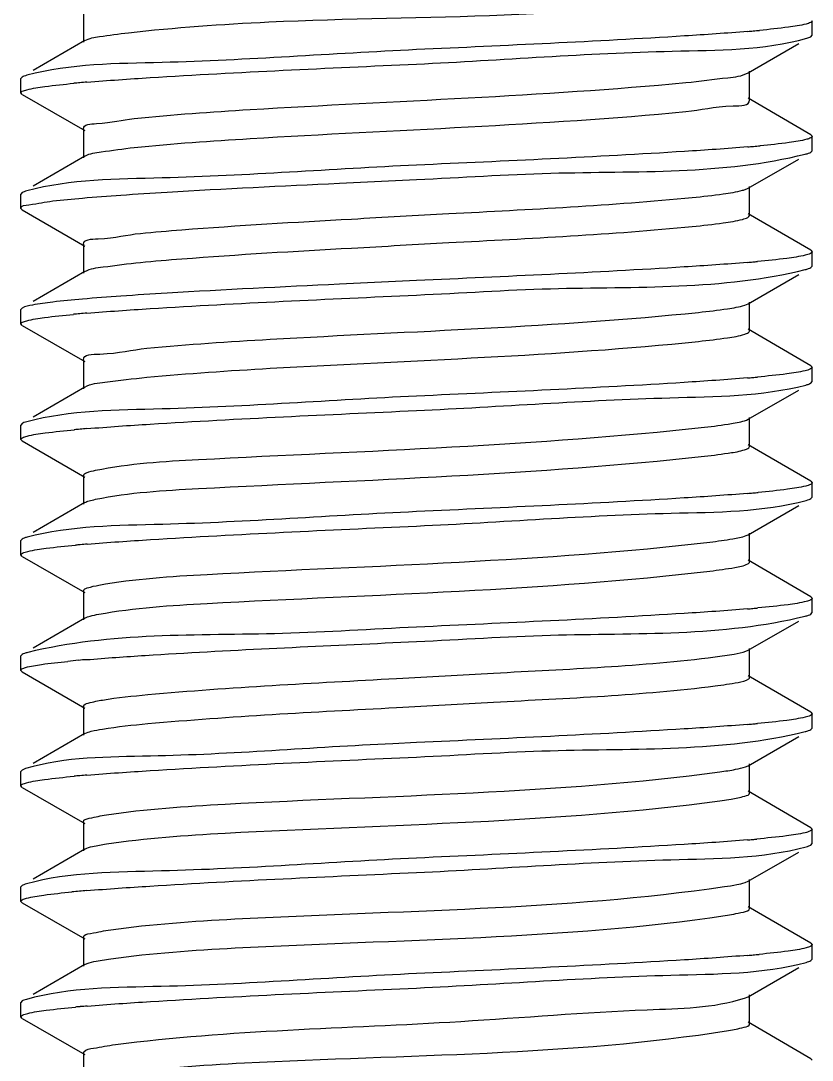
# Model space of a CAD drawing. Extents: x 1247970 to 1725648, y 860327 to 1277876.
# Drawn here: x 1330866.7 to 1330928.2, y 1200119.5 to 1200200.3 of the extents above; entities that cross this region are included whole.
import ezdxf

# ---------------------------------------------------------------- set-up
doc = ezdxf.new("R2010")
doc.units = 0
doc.header["$LTSCALE"] = 1000
doc.header["$MEASUREMENT"] = 0
doc.layers.get('0').update_dxf_attribs({"color": 254})
doc.layers.add('TK', color=4, linetype='Continuous')

# ---------------------------------------------------------------- blocks, each defined once
blk = doc.blocks.new('A$C63786A89')
at = {"linetype": 'Continuous'}
for p, q in [((-2145.461, 7557.113), (-2145.461, 7554.857)), ((-2088.804, 7555.411), (-2088.804, 7556.531)), ((-2145.343, 7554.993), (-2149.364, 7552.662)), ((-2093.794, 7552.489), (-2089.847, 7554.755)), ((-2089.224, 7555.175), (-2088.905, 7555.296)), ((-2088.905, 7555.296), (-2088.804, 7555.412)), ((-2093.675, 7550.37), (-2093.675, 7552.626)), ((-2150.233, 7552.159), (-2150.332, 7552.044)), ((-2150.332, 7550.925), (-2150.332, 7552.044)), ((-2150.231, 7550.809), (-2150.332, 7550.925)), ((-2150.231, 7550.809), (-2145.341, 7548.003)), ((-2088.903, 7547.673), (-2093.792, 7550.506)), ((-2145.461, 7548.14), (-2145.461, 7545.884)), ((-2088.903, 7547.673), (-2088.804, 7547.559)), ((-2088.804, 7546.438), (-2088.804, 7547.558)), ((-2145.343, 7546.02), (-2149.364, 7543.689)), ((-2088.905, 7546.323), (-2088.804, 7546.438)), ((-2093.794, 7543.516), (-2089.847, 7545.782)), ((-2125.559, 7543.915), (-2119.568, 7544.195)), ((-2093.675, 7541.397), (-2093.675, 7543.653)), ((-2150.233, 7543.186), (-2150.332, 7543.072)), ((-2150.332, 7541.952), (-2150.332, 7543.072)), ((-2150.231, 7541.836), (-2150.332, 7541.952)), ((-2150.231, 7541.836), (-2145.341, 7539.03)), ((-2088.903, 7538.7), (-2093.792, 7541.533)), ((-2145.461, 7539.167), (-2145.461, 7536.911)), ((-2088.903, 7538.7), (-2088.804, 7538.584)), ((-2088.804, 7537.466), (-2088.804, 7538.585)), ((-2145.343, 7537.047), (-2149.364, 7534.717)), ((-2088.905, 7537.35), (-2088.804, 7537.465)), ((-2119.568, 7536.342), (-2125.559, 7536.062)), ((-2093.794, 7534.543), (-2089.847, 7536.809)), ((-2094.05, 7534.437), (-2093.795, 7534.543)), ((-2093.675, 7532.425), (-2093.675, 7534.681)), ((-2150.233, 7534.213), (-2150.332, 7534.099)), ((-2150.332, 7532.979), (-2150.332, 7534.099)), ((-2150.231, 7532.864), (-2150.332, 7532.979)), ((-2150.231, 7532.864), (-2145.341, 7530.057)), ((-2088.903, 7529.727), (-2093.792, 7532.561)), ((-2145.461, 7530.194), (-2145.461, 7527.938)), ((-2088.903, 7529.727), (-2088.804, 7529.612)), ((-2088.804, 7528.493), (-2088.804, 7529.612)), ((-2145.343, 7528.074), (-2149.364, 7525.744)), ((-2088.905, 7528.377), (-2088.804, 7528.493)), ((-2093.794, 7525.57), (-2089.847, 7527.837)), ((-2093.675, 7523.452), (-2093.675, 7525.708)), ((-2150.233, 7525.24), (-2150.332, 7525.126)), ((-2150.332, 7524.006), (-2150.332, 7525.126)), ((-2093.915, 7525.513), (-2093.794, 7525.57)), ((-2150.231, 7523.891), (-2150.332, 7524.006)), ((-2150.231, 7523.891), (-2145.341, 7521.084)), ((-2088.903, 7520.754), (-2093.792, 7523.588)), ((-2145.461, 7521.221), (-2145.461, 7518.965)), ((-2088.903, 7520.754), (-2088.804, 7520.639)), ((-2088.804, 7519.52), (-2088.804, 7520.639)), ((-2088.905, 7519.404), (-2088.804, 7519.521)), ((-2145.343, 7519.101), (-2149.364, 7516.771)), ((-2093.794, 7516.598), (-2089.847, 7518.864)), ((-2150.233, 7516.268), (-2150.332, 7516.153)), ((-2150.332, 7515.034), (-2150.332, 7516.153)), ((-2093.943, 7516.529), (-2093.794, 7516.598)), ((-2093.675, 7514.479), (-2093.675, 7516.735)), ((-2150.231, 7514.918), (-2150.332, 7515.034)), ((-2150.231, 7514.918), (-2145.341, 7512.111)), ((-2088.903, 7511.781), (-2093.792, 7514.615)), ((-2145.461, 7512.248), (-2145.461, 7509.992)), ((-2088.903, 7511.781), (-2088.804, 7511.667)), ((-2088.804, 7510.547), (-2088.804, 7511.667)), ((-2088.905, 7510.431), (-2088.804, 7510.547)), ((-2145.343, 7510.128), (-2149.364, 7507.798)), ((-2093.794, 7507.625), (-2089.847, 7509.891)), ((-2121.402, 7508.219), (-2119.568, 7508.304)), ((-2150.233, 7507.295), (-2150.332, 7507.181)), ((-2150.332, 7506.061), (-2150.332, 7507.18)), ((-2093.965, 7507.548), (-2093.794, 7507.625)), ((-2093.675, 7505.506), (-2093.675, 7507.762)), ((-2150.231, 7505.945), (-2150.332, 7506.061)), ((-2150.231, 7505.945), (-2145.341, 7503.138)), ((-2088.903, 7502.808), (-2093.792, 7505.642)), ((-2145.461, 7503.276), (-2145.461, 7501.02)), ((-2088.903, 7502.808), (-2088.804, 7502.693)), ((-2088.804, 7501.574), (-2088.804, 7502.694)), ((-2088.905, 7501.459), (-2088.804, 7501.574)), ((-2145.343, 7501.156), (-2149.364, 7498.825)), ((-2093.794, 7498.652), (-2089.847, 7500.918)), ((-2119.568, 7500.45), (-2121.402, 7500.365)), ((-2150.233, 7498.322), (-2150.332, 7498.208)), ((-2150.332, 7497.088), (-2150.332, 7498.207)), ((-2149.962, 7498.429), (-2150.232, 7498.322)), ((-2093.993, 7498.565), (-2093.795, 7498.652)), ((-2093.675, 7496.533), (-2093.675, 7498.789)), ((-2150.231, 7496.972), (-2150.332, 7497.087)), ((-2150.231, 7496.972), (-2145.341, 7494.165)), ((-2088.903, 7493.835), (-2093.792, 7496.669)), ((-2095.974, 7495.927), (-2095.105, 7496.056)), ((-2145.461, 7494.303), (-2145.461, 7492.047)), ((-2088.903, 7493.835), (-2088.804, 7493.721)), ((-2088.804, 7492.601), (-2088.804, 7493.721)), ((-2088.905, 7492.486), (-2088.804, 7492.601)), ((-2145.343, 7492.183), (-2149.364, 7489.852)), ((-2093.794, 7489.679), (-2089.847, 7491.945)), ((-2150.233, 7489.349), (-2150.332, 7489.234)), ((-2094.028, 7489.581), (-2093.795, 7489.679)), ((-2093.675, 7487.56), (-2093.675, 7489.816)), ((-2150.332, 7488.115), (-2150.332, 7489.234)), ((-2150.231, 7487.999), (-2150.332, 7488.115)), ((-2150.231, 7487.999), (-2145.341, 7485.193)), ((-2088.903, 7484.863), (-2093.792, 7487.696)), ((-2145.461, 7485.33), (-2145.461, 7483.074)), ((-2088.903, 7484.863), (-2088.804, 7484.748)), ((-2088.804, 7483.629), (-2088.804, 7484.748)), ((-2145.343, 7483.21), (-2149.364, 7480.879)), ((-2093.794, 7480.706), (-2089.847, 7482.972)), ((-2088.905, 7483.513), (-2088.804, 7483.629)), ((-2094.072, 7480.593), (-2093.795, 7480.706)), ((-2093.675, 7478.587), (-2093.675, 7480.843)), ((-2150.233, 7480.376), (-2150.332, 7480.262)), ((-2150.332, 7479.142), (-2150.332, 7480.262)), ((-2150.231, 7479.026), (-2150.332, 7479.143)), ((-2150.231, 7479.026), (-2145.341, 7476.22)), ((-2088.903, 7475.89), (-2093.792, 7478.723)), ((-2145.46, 7476.357), (-2145.427, 7476.43)), ((-2145.461, 7476.357), (-2145.461, 7474.101)), ((-2088.903, 7475.89), (-2088.804, 7475.775))]:
    blk.add_line(p, q, dxfattribs=at)
for centre, radius, start, end in [((-2104.135, 7677.437), 122.17, 274.84453, 275.04582), ((-2102.528, 7659.278), 103.939, 275.04416, 275.31917), ((-2136.513, 7447.136), 104.986, 95.03869, 95.29246), ((-2134.768, 7427.335), 124.864, 94.78853, 95.0384), ((-2104.103, 7668.094), 121.797, 274.84879, 275.05006), ((-2102.457, 7649.511), 103.143, 275.04794, 275.33846), ((-2104.225, 7660.529), 123.211, 274.83426, 275.0285), ((-2102.865, 7645.069), 107.691, 275.02865, 275.22436), ((-2136.6, 7430.151), 104.021, 95.04269, 95.31751), ((-2134.791, 7409.654), 124.597, 94.79118, 95.04294), ((-2104.225, 7651.556), 123.211, 274.83429, 275.02843), ((-2102.866, 7636.107), 107.702, 275.02858, 275.22403), ((-2134.751, 7400.222), 125.058, 94.78666, 95.03535), ((-2136.455, 7419.574), 105.632, 95.03596, 95.2762), ((-2104.193, 7642.217), 122.844, 274.83789, 275.0336), ((-2102.767, 7626.038), 106.602, 275.03331, 275.25029), ((-2136.247, 7408.283), 107.959, 95.02605, 95.219), ((-2134.691, 7390.557), 125.753, 94.78019, 95.02448), ((-2104.193, 7633.243), 122.842, 274.83781, 275.03306), ((-2102.781, 7617.21), 106.747, 275.03285, 275.24611), ((-2137.46, 7412.641), 94.573, 95.07611, 95.59062), ((-2134.964, 7384.749), 122.576, 94.80624, 95.08494), ((-2104.23, 7624.695), 123.269, 274.83366, 275.02742), ((-2102.885, 7609.402), 107.917, 275.02766, 275.21869), ((-2136.504, 7393.205), 105.08, 95.03842, 95.28977), ((-2134.768, 7373.501), 124.86, 94.78856, 95.03808), ((-2104.249, 7615.947), 123.494, 274.83119, 275.02372), ((-2102.956, 7601.224), 108.715, 275.02425, 275.19916), ((-2136.83, 7387.827), 101.47, 95.05252, 95.38685), ((-2134.837, 7365.336), 124.05, 94.79511, 95.05441), ((-2104.145, 7605.776), 122.291, 274.84382, 275.04236), ((-2102.601, 7588.299), 104.747, 275.04116, 275.29713), ((-2136.274, 7372.699), 107.65, 95.02738, 95.22674), ((-2134.698, 7354.743), 125.676, 94.78091, 95.02592)]:
    blk.add_arc(centre, radius, start, end, dxfattribs=at)
for points, knots in [([(-2141.967, 7555.607), (-2138.339, 7556.006), (-2122.572, 7557.163), (-2106.552, 7556.512), (-2094.631, 7558.954)], [0, 0, 0, 0, 0.230744, 1, 1, 1, 1]), ([(-2088.805, 7556.531), (-2088.805, 7556.473), (-2089, 7556.352), (-2089.159, 7556.311), (-2089.281, 7556.279)], [0, 0, 0, 0, 0.313946, 1, 1, 1, 1]), ([(-2145.343, 7554.993), (-2145.008, 7555.188), (-2143.836, 7555.352), (-2142.721, 7555.524), (-2141.967, 7555.607)], [0, 0, 0, 0, 0.338081, 1, 1, 1, 1]), ([(-2093.817, 7555.704), (-2095.455, 7555.565), (-2104.033, 7554.982), (-2112.622, 7554.61), (-2119.568, 7554.288)], [0, 0, 0, 0, 0.191173, 1, 1, 1, 1]), ([(-2089.281, 7556.279), (-2089.732, 7556.16), (-2090.94, 7555.985), (-2092.147, 7555.856), (-2092.893, 7555.786)], [0, 0, 0, 0, 0.383746, 1, 1, 1, 1]), ([(-2119.568, 7553.168), (-2112.939, 7553.476), (-2102.902, 7554.305), (-2092.596, 7554.225), (-2089.224, 7555.175)], [0, 0, 0, 0, 0.654436, 1, 1, 1, 1]), ([(-2119.568, 7554.288), (-2126.159, 7553.982), (-2136.19, 7553.19), (-2146.456, 7553.202), (-2149.862, 7552.294)], [0, 0, 0, 0, 0.651841, 1, 1, 1, 1]), ([(-2145.191, 7551.762), (-2143.553, 7551.9), (-2135.017, 7552.477), (-2126.47, 7552.848), (-2119.568, 7553.168)], [0, 0, 0, 0, 0.192188, 1, 1, 1, 1]), ([(-2149.862, 7552.294), (-2149.936, 7552.275), (-2150.062, 7552.237), (-2150.184, 7552.187), (-2150.232, 7552.159)], [0, 0, 0, 0, 0.581619, 1, 1, 1, 1]), ([(-2098.633, 7551.728), (-2097.539, 7551.83), (-2095.952, 7552.061), (-2094.261, 7552.221), (-2093.796, 7552.489)], [0, 0, 0, 0, 0.671773, 1, 1, 1, 1]), ([(-2149.861, 7551.175), (-2149.405, 7551.297), (-2148.179, 7551.472), (-2146.955, 7551.604), (-2146.197, 7551.674)], [0, 0, 0, 0, 0.382621, 1, 1, 1, 1]), ([(-2141.512, 7548.939), (-2138.515, 7549.25), (-2124.221, 7550.222), (-2109.894, 7550.672), (-2098.633, 7551.728)], [0, 0, 0, 0, 0.210327, 1, 1, 1, 1]), ([(-2150.33, 7550.925), (-2150.33, 7550.982), (-2150.138, 7551.103), (-2149.981, 7551.143), (-2149.861, 7551.175)], [0, 0, 0, 0, 0.314588, 1, 1, 1, 1]), ([(-2098.633, 7549.472), (-2097.4, 7549.587), (-2096.248, 7549.981), (-2093.678, 7549.921), (-2093.676, 7550.37)], [0, 0, 0, 0, 0.733863, 1, 1, 1, 1]), ([(-2141.512, 7546.683), (-2138.515, 7546.994), (-2124.221, 7547.966), (-2109.894, 7548.416), (-2098.633, 7549.472)], [0, 0, 0, 0, 0.210327, 1, 1, 1, 1]), ([(-2145.459, 7548.14), (-2145.46, 7548.501), (-2143.429, 7548.538), (-2142.496, 7548.837), (-2141.512, 7548.939)], [0, 0, 0, 0, 0.267263, 1, 1, 1, 1]), ([(-2088.805, 7547.559), (-2088.804, 7547.506), (-2088.972, 7547.39), (-2089.116, 7547.352), (-2089.224, 7547.322)], [0, 0, 0, 0, 0.318963, 1, 1, 1, 1]), ([(-2145.343, 7546.02), (-2144.968, 7546.238), (-2143.633, 7546.403), (-2142.371, 7546.594), (-2141.512, 7546.683)], [0, 0, 0, 0, 0.334187, 1, 1, 1, 1]), ([(-2093.808, 7546.732), (-2095.446, 7546.593), (-2104.026, 7546.01), (-2112.619, 7545.637), (-2119.568, 7545.315)], [0, 0, 0, 0, 0.191138, 1, 1, 1, 1]), ([(-2089.224, 7547.322), (-2089.67, 7547.196), (-2090.887, 7547.02), (-2092.103, 7546.887), (-2092.861, 7546.816)], [0, 0, 0, 0, 0.37841, 1, 1, 1, 1]), ([(-2119.568, 7544.195), (-2116.091, 7544.357), (-2106.045, 7545.037), (-2095.761, 7544.568), (-2089.34, 7546.171)], [0, 0, 0, 0, 0.344709, 1, 1, 1, 1]), ([(-2089.34, 7546.171), (-2089.253, 7546.193), (-2089.105, 7546.235), (-2088.961, 7546.291), (-2088.906, 7546.323)], [0, 0, 0, 0, 0.587758, 1, 1, 1, 1]), ([(-2119.568, 7545.315), (-2126.158, 7545.009), (-2136.19, 7544.217), (-2146.455, 7544.229), (-2149.861, 7543.322)], [0, 0, 0, 0, 0.651784, 1, 1, 1, 1]), ([(-2142.555, 7542.99), (-2141.357, 7543.074), (-2135.694, 7543.431), (-2130.026, 7543.704), (-2125.559, 7543.915)], [0, 0, 0, 0, 0.211744, 1, 1, 1, 1]), ([(-2094.214, 7543.361), (-2094.131, 7543.384), (-2093.988, 7543.427), (-2093.85, 7543.485), (-2093.795, 7543.516)], [0, 0, 0, 0, 0.578917, 1, 1, 1, 1]), ([(-2149.861, 7543.322), (-2149.935, 7543.302), (-2150.061, 7543.265), (-2150.184, 7543.214), (-2150.232, 7543.186)], [0, 0, 0, 0, 0.581725, 1, 1, 1, 1]), ([(-2147.85, 7542.53), (-2147.081, 7542.62), (-2145.317, 7542.787), (-2143.55, 7542.921), (-2142.555, 7542.99)], [0, 0, 0, 0, 0.437069, 1, 1, 1, 1]), ([(-2124.61, 7541.13), (-2122.096, 7541.272), (-2113.265, 7541.769), (-2104.423, 7542.184), (-2098.126, 7542.804)], [0, 0, 0, 0, 0.284686, 1, 1, 1, 1]), ([(-2098.126, 7542.804), (-2097.322, 7542.883), (-2096.014, 7543.03), (-2094.706, 7543.228), (-2094.214, 7543.361)], [0, 0, 0, 0, 0.613142, 1, 1, 1, 1]), ([(-2150.331, 7541.952), (-2150.331, 7542.183), (-2149.078, 7542.281), (-2148.471, 7542.456), (-2147.85, 7542.53)], [0, 0, 0, 0, 0.269125, 1, 1, 1, 1]), ([(-2141.03, 7540.015), (-2139.959, 7540.12), (-2134.491, 7540.576), (-2129.013, 7540.883), (-2124.61, 7541.13)], [0, 0, 0, 0, 0.196201, 1, 1, 1, 1]), ([(-2098.126, 7540.548), (-2097.322, 7540.627), (-2096.014, 7540.774), (-2094.706, 7540.972), (-2094.214, 7541.105)], [0, 0, 0, 0, 0.613142, 1, 1, 1, 1]), ([(-2094.214, 7541.105), (-2094.076, 7541.143), (-2093.895, 7541.19), (-2093.676, 7541.331), (-2093.676, 7541.397)], [0, 0, 0, 0, 0.683512, 1, 1, 1, 1]), ([(-2124.61, 7538.874), (-2122.096, 7539.016), (-2113.265, 7539.513), (-2104.423, 7539.928), (-2098.126, 7540.548)], [0, 0, 0, 0, 0.284686, 1, 1, 1, 1]), ([(-2145.459, 7539.167), (-2145.459, 7539.57), (-2143.17, 7539.562), (-2142.133, 7539.906), (-2141.03, 7540.015)], [0, 0, 0, 0, 0.26668, 1, 1, 1, 1]), ([(-2141.03, 7537.759), (-2139.959, 7537.864), (-2134.491, 7538.32), (-2129.013, 7538.627), (-2124.61, 7538.874)], [0, 0, 0, 0, 0.196201, 1, 1, 1, 1]), ([(-2088.805, 7538.584), (-2088.806, 7538.521), (-2089.03, 7538.395), (-2089.204, 7538.352), (-2089.34, 7538.318)], [0, 0, 0, 0, 0.309696, 1, 1, 1, 1]), ([(-2145.343, 7537.047), (-2144.925, 7537.29), (-2143.419, 7537.453), (-2142.002, 7537.663), (-2141.03, 7537.759)], [0, 0, 0, 0, 0.330934, 1, 1, 1, 1]), ([(-2093.841, 7537.756), (-2095.479, 7537.618), (-2104.049, 7537.036), (-2112.63, 7536.664), (-2119.568, 7536.342)], [0, 0, 0, 0, 0.191404, 1, 1, 1, 1]), ([(-2089.34, 7538.318), (-2089.811, 7538.201), (-2091.053, 7538.025), (-2092.296, 7537.895), (-2093.059, 7537.825)], [0, 0, 0, 0, 0.387315, 1, 1, 1, 1]), ([(-2119.568, 7535.222), (-2116.094, 7535.384), (-2106.05, 7536.061), (-2095.772, 7535.604), (-2089.348, 7537.197)], [0, 0, 0, 0, 0.344474, 1, 1, 1, 1]), ([(-2089.348, 7537.197), (-2089.259, 7537.219), (-2089.108, 7537.26), (-2088.961, 7537.318), (-2088.906, 7537.35)], [0, 0, 0, 0, 0.588509, 1, 1, 1, 1]), ([(-2125.559, 7536.062), (-2130.026, 7535.851), (-2135.694, 7535.578), (-2141.357, 7535.221), (-2142.555, 7535.137)], [0, 0, 0, 0, 0.788256, 1, 1, 1, 1]), ([(-2147.85, 7534.676), (-2148.379, 7534.614), (-2149.169, 7534.489), (-2149.992, 7534.353), (-2150.233, 7534.213)], [0, 0, 0, 0, 0.657384, 1, 1, 1, 1]), ([(-2142.555, 7535.137), (-2143.55, 7535.067), (-2145.317, 7534.934), (-2147.081, 7534.767), (-2147.85, 7534.676)], [0, 0, 0, 0, 0.562931, 1, 1, 1, 1]), ([(-2145.198, 7533.816), (-2143.559, 7533.954), (-2135.022, 7534.531), (-2126.473, 7534.902), (-2119.568, 7535.222)], [0, 0, 0, 0, 0.192136, 1, 1, 1, 1]), ([(-2149.868, 7533.227), (-2149.417, 7533.349), (-2148.204, 7533.523), (-2146.991, 7533.654), (-2146.24, 7533.724)], [0, 0, 0, 0, 0.382338, 1, 1, 1, 1]), ([(-2140.524, 7531.091), (-2137.336, 7531.39), (-2123.042, 7532.343), (-2108.706, 7532.732), (-2097.643, 7533.879)], [0, 0, 0, 0, 0.223564, 1, 1, 1, 1]), ([(-2097.643, 7533.879), (-2096.89, 7533.958), (-2095.689, 7534.104), (-2094.483, 7534.296), (-2094.05, 7534.437)], [0, 0, 0, 0, 0.624277, 1, 1, 1, 1]), ([(-2150.33, 7532.979), (-2150.33, 7533.036), (-2150.142, 7533.155), (-2149.987, 7533.196), (-2149.868, 7533.227)], [0, 0, 0, 0, 0.315338, 1, 1, 1, 1]), ([(-2097.643, 7531.623), (-2096.89, 7531.701), (-2095.689, 7531.848), (-2094.483, 7532.04), (-2094.05, 7532.181)], [0, 0, 0, 0, 0.624277, 1, 1, 1, 1]), ([(-2094.05, 7532.181), (-2093.953, 7532.213), (-2093.816, 7532.255), (-2093.676, 7532.373), (-2093.676, 7532.425)], [0, 0, 0, 0, 0.666075, 1, 1, 1, 1]), ([(-2140.524, 7528.835), (-2137.336, 7529.134), (-2123.042, 7530.086), (-2108.706, 7530.476), (-2097.643, 7531.623)], [0, 0, 0, 0, 0.223564, 1, 1, 1, 1]), ([(-2145.459, 7530.194), (-2145.457, 7530.641), (-2142.898, 7530.584), (-2141.752, 7530.975), (-2140.524, 7531.091)], [0, 0, 0, 0, 0.26615, 1, 1, 1, 1]), ([(-2089.348, 7529.343), (-2089.818, 7529.227), (-2091.058, 7529.052), (-2092.298, 7528.922), (-2093.059, 7528.852)], [0, 0, 0, 0, 0.387973, 1, 1, 1, 1]), ([(-2088.805, 7529.612), (-2088.806, 7529.548), (-2089.034, 7529.421), (-2089.21, 7529.377), (-2089.348, 7529.343)], [0, 0, 0, 0, 0.309046, 1, 1, 1, 1]), ([(-2145.342, 7528.074), (-2144.881, 7528.343), (-2143.194, 7528.501), (-2141.614, 7528.732), (-2140.524, 7528.835)], [0, 0, 0, 0, 0.32782, 1, 1, 1, 1]), ([(-2093.841, 7528.783), (-2095.479, 7528.645), (-2104.049, 7528.063), (-2112.63, 7527.691), (-2119.568, 7527.369)], [0, 0, 0, 0, 0.191406, 1, 1, 1, 1]), ([(-2119.568, 7526.25), (-2113, 7526.554), (-2102.973, 7527.325), (-2092.731, 7527.351), (-2089.306, 7528.234)], [0, 0, 0, 0, 0.650228, 1, 1, 1, 1]), ([(-2089.306, 7528.234), (-2089.226, 7528.255), (-2089.089, 7528.294), (-2088.957, 7528.348), (-2088.905, 7528.377)], [0, 0, 0, 0, 0.584286, 1, 1, 1, 1]), ([(-2119.568, 7527.369), (-2126.163, 7527.063), (-2136.196, 7526.266), (-2146.467, 7526.287), (-2149.868, 7525.374)], [0, 0, 0, 0, 0.652176, 1, 1, 1, 1]), ([(-2145.186, 7524.844), (-2143.548, 7524.982), (-2135.014, 7525.558), (-2126.469, 7525.929), (-2119.568, 7526.25)], [0, 0, 0, 0, 0.192221, 1, 1, 1, 1]), ([(-2149.868, 7525.374), (-2149.941, 7525.355), (-2150.065, 7525.318), (-2150.185, 7525.268), (-2150.232, 7525.24)], [0, 0, 0, 0, 0.580863, 1, 1, 1, 1]), ([(-2144.514, 7521.609), (-2141.889, 7522.149), (-2126.032, 7523.061), (-2110.245, 7523.523), (-2097.187, 7524.955)], [0, 0, 0, 0, 0.169457, 1, 1, 1, 1]), ([(-2097.187, 7524.955), (-2096.485, 7525.032), (-2095.393, 7525.179), (-2094.287, 7525.362), (-2093.915, 7525.513)], [0, 0, 0, 0, 0.637429, 1, 1, 1, 1]), ([(-2150.33, 7524.006), (-2150.33, 7524.065), (-2150.131, 7524.187), (-2149.969, 7524.228), (-2149.845, 7524.261)], [0, 0, 0, 0, 0.313223, 1, 1, 1, 1]), ([(-2149.845, 7524.261), (-2149.386, 7524.381), (-2148.157, 7524.557), (-2146.928, 7524.688), (-2146.168, 7524.758)], [0, 0, 0, 0, 0.383782, 1, 1, 1, 1]), ([(-2097.187, 7522.699), (-2096.485, 7522.776), (-2095.393, 7522.923), (-2094.287, 7523.106), (-2093.915, 7523.257)], [0, 0, 0, 0, 0.637429, 1, 1, 1, 1]), ([(-2093.915, 7523.257), (-2093.852, 7523.283), (-2093.756, 7523.321), (-2093.676, 7523.414), (-2093.676, 7523.452)], [0, 0, 0, 0, 0.641808, 1, 1, 1, 1]), ([(-2144.514, 7519.353), (-2141.889, 7519.893), (-2126.032, 7520.805), (-2110.245, 7521.267), (-2097.187, 7522.699)], [0, 0, 0, 0, 0.169457, 1, 1, 1, 1]), ([(-2145.46, 7521.221), (-2145.459, 7521.324), (-2145.036, 7521.494), (-2144.753, 7521.559), (-2144.514, 7521.609)], [0, 0, 0, 0, 0.294887, 1, 1, 1, 1]), ([(-2089.306, 7520.381), (-2089.771, 7520.261), (-2091.01, 7520.085), (-2092.249, 7519.954), (-2093.013, 7519.884)], [0, 0, 0, 0, 0.384778, 1, 1, 1, 1]), ([(-2088.805, 7520.639), (-2088.805, 7520.579), (-2089.013, 7520.456), (-2089.178, 7520.414), (-2089.306, 7520.381)], [0, 0, 0, 0, 0.311785, 1, 1, 1, 1]), ([(-2145.342, 7519.101), (-2145.244, 7519.158), (-2144.967, 7519.251), (-2144.686, 7519.317), (-2144.514, 7519.353)], [0, 0, 0, 0, 0.391532, 1, 1, 1, 1]), ([(-2093.833, 7519.811), (-2095.471, 7519.673), (-2104.043, 7519.09), (-2112.628, 7518.718), (-2119.568, 7518.396)], [0, 0, 0, 0, 0.191345, 1, 1, 1, 1]), ([(-2119.568, 7517.277), (-2112.97, 7517.583), (-2102.937, 7518.382), (-2092.664, 7518.357), (-2089.264, 7519.273)], [0, 0, 0, 0, 0.652281, 1, 1, 1, 1]), ([(-2089.264, 7519.273), (-2089.193, 7519.292), (-2089.07, 7519.328), (-2088.952, 7519.377), (-2088.905, 7519.404)], [0, 0, 0, 0, 0.579708, 1, 1, 1, 1]), ([(-2119.568, 7518.396), (-2126.147, 7518.091), (-2136.176, 7517.31), (-2146.43, 7517.302), (-2149.845, 7516.407)], [0, 0, 0, 0, 0.651014, 1, 1, 1, 1]), ([(-2145.171, 7515.873), (-2143.532, 7516.01), (-2135.004, 7516.586), (-2126.464, 7516.957), (-2119.568, 7517.277)], [0, 0, 0, 0, 0.192344, 1, 1, 1, 1]), ([(-2149.845, 7516.407), (-2149.923, 7516.387), (-2150.054, 7516.349), (-2150.182, 7516.296), (-2150.232, 7516.268)], [0, 0, 0, 0, 0.583433, 1, 1, 1, 1]), ([(-2144.263, 7512.684), (-2141.488, 7513.194), (-2125.596, 7514.171), (-2109.723, 7514.519), (-2096.756, 7516.031)], [0, 0, 0, 0, 0.17772, 1, 1, 1, 1]), ([(-2096.756, 7516.031), (-2096.161, 7516.1), (-2095.22, 7516.23), (-2094.274, 7516.402), (-2093.943, 7516.529)], [0, 0, 0, 0, 0.627808, 1, 1, 1, 1]), ([(-2150.33, 7515.034), (-2150.33, 7515.098), (-2150.099, 7515.226), (-2149.921, 7515.27), (-2149.781, 7515.304)], [0, 0, 0, 0, 0.308541, 1, 1, 1, 1]), ([(-2149.781, 7515.304), (-2149.31, 7515.42), (-2148.07, 7515.595), (-2146.828, 7515.725), (-2146.067, 7515.794)], [0, 0, 0, 0, 0.388351, 1, 1, 1, 1]), ([(-2096.756, 7513.775), (-2096.106, 7513.851), (-2095.128, 7514.001), (-2094.115, 7514.168), (-2093.81, 7514.333)], [0, 0, 0, 0, 0.653108, 1, 1, 1, 1]), ([(-2093.81, 7514.333), (-2093.773, 7514.353), (-2093.714, 7514.387), (-2093.675, 7514.452), (-2093.676, 7514.479)], [0, 0, 0, 0, 0.608545, 1, 1, 1, 1]), ([(-2144.263, 7510.428), (-2141.488, 7510.938), (-2125.596, 7511.915), (-2109.723, 7512.263), (-2096.756, 7513.775)], [0, 0, 0, 0, 0.17772, 1, 1, 1, 1]), ([(-2145.46, 7512.248), (-2145.459, 7512.373), (-2144.906, 7512.55), (-2144.565, 7512.629), (-2144.263, 7512.684)], [0, 0, 0, 0, 0.287878, 1, 1, 1, 1]), ([(-2089.264, 7511.419), (-2089.729, 7511.294), (-2090.986, 7511.116), (-2092.241, 7510.982), (-2093.021, 7510.91)], [0, 0, 0, 0, 0.380807, 1, 1, 1, 1]), ([(-2088.805, 7511.667), (-2088.805, 7511.611), (-2088.992, 7511.491), (-2089.146, 7511.451), (-2089.264, 7511.419)], [0, 0, 0, 0, 0.314873, 1, 1, 1, 1]), ([(-2145.342, 7510.128), (-2145.219, 7510.2), (-2144.855, 7510.309), (-2144.491, 7510.387), (-2144.263, 7510.428)], [0, 0, 0, 0, 0.380393, 1, 1, 1, 1]), ([(-2093.833, 7510.838), (-2095.472, 7510.7), (-2104.044, 7510.118), (-2112.628, 7509.745), (-2119.568, 7509.423)], [0, 0, 0, 0, 0.191356, 1, 1, 1, 1]), ([(-2089.354, 7510.277), (-2089.263, 7510.299), (-2089.111, 7510.341), (-2088.962, 7510.399), (-2088.906, 7510.431)], [0, 0, 0, 0, 0.589053, 1, 1, 1, 1]), ([(-2119.568, 7508.304), (-2116.096, 7508.465), (-2106.054, 7509.141), (-2095.78, 7508.692), (-2089.354, 7510.277)], [0, 0, 0, 0, 0.344302, 1, 1, 1, 1]), ([(-2119.568, 7509.423), (-2123.039, 7509.262), (-2133.081, 7508.586), (-2143.356, 7509.035), (-2149.781, 7507.451)], [0, 0, 0, 0, 0.344306, 1, 1, 1, 1]), ([(-2145.234, 7506.895), (-2143.708, 7507.023), (-2135.769, 7507.568), (-2127.82, 7507.92), (-2121.402, 7508.219)], [0, 0, 0, 0, 0.192462, 1, 1, 1, 1]), ([(-2149.781, 7507.451), (-2149.873, 7507.428), (-2150.026, 7507.386), (-2150.175, 7507.328), (-2150.232, 7507.295)], [0, 0, 0, 0, 0.589879, 1, 1, 1, 1]), ([(-2121.111, 7505.434), (-2118.603, 7505.572), (-2110.347, 7506.054), (-2102.068, 7506.395), (-2096.352, 7507.107)], [0, 0, 0, 0, 0.303645, 1, 1, 1, 1]), ([(-2096.352, 7507.107), (-2095.855, 7507.169), (-2095.055, 7507.284), (-2094.255, 7507.441), (-2093.965, 7507.548)], [0, 0, 0, 0, 0.618539, 1, 1, 1, 1]), ([(-2150.33, 7506.061), (-2150.33, 7506.109), (-2150.187, 7506.216), (-2150.057, 7506.254), (-2149.962, 7506.282)], [0, 0, 0, 0, 0.326562, 1, 1, 1, 1]), ([(-2149.962, 7506.282), (-2149.561, 7506.403), (-2148.46, 7506.57), (-2147.361, 7506.697), (-2146.674, 7506.764)], [0, 0, 0, 0, 0.377144, 1, 1, 1, 1]), ([(-2093.735, 7505.409), (-2093.718, 7505.423), (-2093.689, 7505.45), (-2093.675, 7505.489), (-2093.675, 7505.506)], [0, 0, 0, 0, 0.565763, 1, 1, 1, 1]), ([(-2143.983, 7503.76), (-2142.814, 7503.954), (-2135.198, 7504.709), (-2127.562, 7505.077), (-2121.111, 7505.434)], [0, 0, 0, 0, 0.155019, 1, 1, 1, 1]), ([(-2121.111, 7503.178), (-2118.603, 7503.316), (-2110.347, 7503.798), (-2102.068, 7504.139), (-2096.352, 7504.851)], [0, 0, 0, 0, 0.303645, 1, 1, 1, 1]), ([(-2096.352, 7504.851), (-2095.755, 7504.925), (-2094.902, 7505.083), (-2093.963, 7505.224), (-2093.735, 7505.409)], [0, 0, 0, 0, 0.67212, 1, 1, 1, 1]), ([(-2145.46, 7503.276), (-2145.459, 7503.424), (-2144.759, 7503.602), (-2144.355, 7503.699), (-2143.983, 7503.76)], [0, 0, 0, 0, 0.282448, 1, 1, 1, 1]), ([(-2143.983, 7501.504), (-2142.814, 7501.698), (-2135.198, 7502.453), (-2127.562, 7502.821), (-2121.111, 7503.178)], [0, 0, 0, 0, 0.155019, 1, 1, 1, 1]), ([(-2089.354, 7502.423), (-2089.825, 7502.307), (-2091.066, 7502.132), (-2092.308, 7502.002), (-2093.069, 7501.933)], [0, 0, 0, 0, 0.388357, 1, 1, 1, 1]), ([(-2088.805, 7502.693), (-2088.806, 7502.629), (-2089.036, 7502.501), (-2089.214, 7502.458), (-2089.354, 7502.423)], [0, 0, 0, 0, 0.308497, 1, 1, 1, 1]), ([(-2145.342, 7501.156), (-2145.192, 7501.243), (-2144.731, 7501.367), (-2144.274, 7501.456), (-2143.983, 7501.504)], [0, 0, 0, 0, 0.370912, 1, 1, 1, 1]), ([(-2093.843, 7501.865), (-2095.481, 7501.726), (-2104.05, 7501.145), (-2112.631, 7500.772), (-2119.568, 7500.45)], [0, 0, 0, 0, 0.19142, 1, 1, 1, 1]), ([(-2089.365, 7501.301), (-2089.272, 7501.324), (-2089.115, 7501.366), (-2088.963, 7501.425), (-2088.906, 7501.459)], [0, 0, 0, 0, 0.590042, 1, 1, 1, 1]), ([(-2119.568, 7499.331), (-2116.101, 7499.492), (-2106.061, 7500.164), (-2095.795, 7499.73), (-2089.365, 7501.301)], [0, 0, 0, 0, 0.343989, 1, 1, 1, 1]), ([(-2121.402, 7500.365), (-2127.689, 7500.073), (-2137.124, 7499.254), (-2146.849, 7499.364), (-2149.962, 7498.429)], [0, 0, 0, 0, 0.659404, 1, 1, 1, 1]), ([(-2145.191, 7497.925), (-2143.553, 7498.063), (-2135.017, 7498.639), (-2126.47, 7499.011), (-2119.568, 7499.331)], [0, 0, 0, 0, 0.192193, 1, 1, 1, 1]), ([(-2143.675, 7494.836), (-2140.616, 7495.299), (-2124.689, 7496.352), (-2108.707, 7496.478), (-2095.974, 7498.183)], [0, 0, 0, 0, 0.194122, 1, 1, 1, 1]), ([(-2095.974, 7498.183), (-2095.569, 7498.237), (-2094.904, 7498.338), (-2094.242, 7498.478), (-2093.993, 7498.565)], [0, 0, 0, 0, 0.607605, 1, 1, 1, 1]), ([(-2149.886, 7497.331), (-2149.43, 7497.456), (-2148.194, 7497.633), (-2146.959, 7497.766), (-2146.192, 7497.837)], [0, 0, 0, 0, 0.380095, 1, 1, 1, 1]), ([(-2150.33, 7497.087), (-2150.331, 7497.142), (-2150.151, 7497.261), (-2150, 7497.3), (-2149.886, 7497.331)], [0, 0, 0, 0, 0.316446, 1, 1, 1, 1]), ([(-2143.675, 7492.58), (-2140.616, 7493.043), (-2124.689, 7494.096), (-2108.707, 7494.222), (-2095.974, 7495.927)], [0, 0, 0, 0, 0.194122, 1, 1, 1, 1]), ([(-2095.105, 7496.056), (-2094.745, 7496.117), (-2094.354, 7496.211), (-2093.674, 7496.389), (-2093.675, 7496.533)], [0, 0, 0, 0, 0.716917, 1, 1, 1, 1]), ([(-2145.461, 7494.303), (-2145.46, 7494.478), (-2144.595, 7494.65), (-2144.124, 7494.768), (-2143.675, 7494.836)], [0, 0, 0, 0, 0.278397, 1, 1, 1, 1]), ([(-2089.365, 7493.448), (-2089.84, 7493.332), (-2091.089, 7493.156), (-2092.339, 7493.026), (-2093.105, 7492.957)], [0, 0, 0, 0, 0.388872, 1, 1, 1, 1]), ([(-2088.805, 7493.721), (-2088.805, 7493.655), (-2089.042, 7493.527), (-2089.222, 7493.483), (-2089.365, 7493.448)], [0, 0, 0, 0, 0.307453, 1, 1, 1, 1]), ([(-2145.342, 7492.183), (-2145.162, 7492.287), (-2144.595, 7492.424), (-2144.036, 7492.526), (-2143.675, 7492.58)], [0, 0, 0, 0, 0.362954, 1, 1, 1, 1]), ([(-2093.849, 7492.891), (-2095.487, 7492.753), (-2104.054, 7492.172), (-2112.633, 7491.8), (-2119.568, 7491.478)], [0, 0, 0, 0, 0.191469, 1, 1, 1, 1]), ([(-2119.568, 7490.358), (-2112.978, 7490.664), (-2102.946, 7491.455), (-2092.681, 7491.444), (-2089.275, 7492.351)], [0, 0, 0, 0, 0.651758, 1, 1, 1, 1]), ([(-2089.275, 7492.351), (-2089.202, 7492.371), (-2089.075, 7492.408), (-2088.953, 7492.458), (-2088.905, 7492.486)], [0, 0, 0, 0, 0.580931, 1, 1, 1, 1]), ([(-2119.568, 7491.478), (-2126.177, 7491.171), (-2136.211, 7490.361), (-2146.497, 7490.406), (-2149.886, 7489.478)], [0, 0, 0, 0, 0.653078, 1, 1, 1, 1]), ([(-2145.207, 7488.951), (-2143.569, 7489.089), (-2135.029, 7489.666), (-2126.476, 7490.037), (-2119.568, 7490.358)], [0, 0, 0, 0, 0.191999, 1, 1, 1, 1]), ([(-2149.886, 7489.478), (-2149.955, 7489.459), (-2150.073, 7489.423), (-2150.187, 7489.375), (-2150.232, 7489.349)], [0, 0, 0, 0, 0.578782, 1, 1, 1, 1]), ([(-2095.625, 7489.259), (-2095.305, 7489.305), (-2094.769, 7489.392), (-2094.236, 7489.511), (-2094.028, 7489.581)], [0, 0, 0, 0, 0.594852, 1, 1, 1, 1]), ([(-2149.891, 7488.357), (-2149.453, 7488.477), (-2148.271, 7488.65), (-2147.089, 7488.78), (-2146.356, 7488.849)], [0, 0, 0, 0, 0.381318, 1, 1, 1, 1]), ([(-2143.339, 7485.912), (-2140.145, 7486.356), (-2124.222, 7487.435), (-2108.212, 7487.435), (-2095.625, 7489.259)], [0, 0, 0, 0, 0.202297, 1, 1, 1, 1]), ([(-2150.33, 7488.115), (-2150.33, 7488.169), (-2150.153, 7488.286), (-2150.004, 7488.326), (-2149.891, 7488.357)], [0, 0, 0, 0, 0.317645, 1, 1, 1, 1]), ([(-2143.339, 7483.656), (-2140.135, 7484.102), (-2124.196, 7485.182), (-2108.165, 7485.162), (-2095.573, 7487.01)], [0, 0, 0, 0, 0.202678, 1, 1, 1, 1]), ([(-2095.573, 7487.01), (-2095.096, 7487.08), (-2094.601, 7487.206), (-2093.675, 7487.376), (-2093.675, 7487.56)], [0, 0, 0, 0, 0.722823, 1, 1, 1, 1]), ([(-2145.461, 7485.33), (-2145.461, 7485.534), (-2144.414, 7485.695), (-2143.871, 7485.838), (-2143.339, 7485.912)], [0, 0, 0, 0, 0.275105, 1, 1, 1, 1]), ([(-2089.275, 7484.498), (-2089.73, 7484.376), (-2090.953, 7484.201), (-2092.174, 7484.07), (-2092.931, 7484)], [0, 0, 0, 0, 0.382737, 1, 1, 1, 1]), ([(-2088.805, 7484.748), (-2088.805, 7484.691), (-2088.997, 7484.57), (-2089.155, 7484.53), (-2089.275, 7484.498)], [0, 0, 0, 0, 0.314551, 1, 1, 1, 1]), ([(-2145.343, 7483.21), (-2145.131, 7483.332), (-2144.446, 7483.479), (-2143.777, 7483.595), (-2143.339, 7483.656)], [0, 0, 0, 0, 0.356033, 1, 1, 1, 1]), ([(-2093.819, 7483.921), (-2095.457, 7483.782), (-2104.034, 7483.199), (-2112.623, 7482.827), (-2119.568, 7482.505)], [0, 0, 0, 0, 0.191235, 1, 1, 1, 1]), ([(-2119.568, 7481.385), (-2112.975, 7481.691), (-2102.943, 7482.485), (-2092.675, 7482.47), (-2089.272, 7483.379)], [0, 0, 0, 0, 0.651958, 1, 1, 1, 1]), ([(-2089.272, 7483.379), (-2089.199, 7483.399), (-2089.074, 7483.436), (-2088.953, 7483.486), (-2088.905, 7483.513)], [0, 0, 0, 0, 0.580504, 1, 1, 1, 1]), ([(-2119.568, 7482.505), (-2126.181, 7482.198), (-2136.217, 7481.385), (-2146.506, 7481.436), (-2149.891, 7480.504)], [0, 0, 0, 0, 0.653461, 1, 1, 1, 1]), ([(-2145.172, 7479.981), (-2143.534, 7480.118), (-2135.005, 7480.694), (-2126.464, 7481.065), (-2119.568, 7481.385)], [0, 0, 0, 0, 0.192326, 1, 1, 1, 1]), ([(-2149.891, 7480.504), (-2149.959, 7480.485), (-2150.075, 7480.449), (-2150.188, 7480.402), (-2150.232, 7480.376)], [0, 0, 0, 0, 0.578145, 1, 1, 1, 1]), ([(-2142.976, 7476.988), (-2134.079, 7478.136), (-2120.194, 7478.306), (-2104.003, 7479.725), (-2096.495, 7479.826), (-2094.072, 7480.593)], [0, 0, 0, 0, 0.548672, 0.844507, 1, 1, 1, 1]), ([(-2149.794, 7479.41), (-2149.324, 7479.527), (-2148.084, 7479.702), (-2146.843, 7479.832), (-2146.081, 7479.902)], [0, 0, 0, 0, 0.387449, 1, 1, 1, 1]), ([(-2150.33, 7479.143), (-2150.329, 7479.206), (-2150.105, 7479.332), (-2149.931, 7479.375), (-2149.794, 7479.41)], [0, 0, 0, 0, 0.30972, 1, 1, 1, 1]), ([(-2142.976, 7474.732), (-2139.65, 7475.161), (-2123.75, 7476.26), (-2107.726, 7476.115), (-2095.302, 7478.078)], [0, 0, 0, 0, 0.21048, 1, 1, 1, 1]), ([(-2095.302, 7478.078), (-2094.893, 7478.143), (-2094.456, 7478.25), (-2093.676, 7478.426), (-2093.675, 7478.587)], [0, 0, 0, 0, 0.719654, 1, 1, 1, 1]), ([(-2145.427, 7476.43), (-2145.246, 7476.626), (-2144.327, 7476.751), (-2143.546, 7476.914), (-2142.976, 7476.988)], [0, 0, 0, 0, 0.316971, 1, 1, 1, 1])]:
    blk.add_open_spline(points, degree=3, knots=knots, dxfattribs=at)

msp = doc.modelspace()

# ---------------------------------------------------------------- block references
at = {"layer": 'TK'}
msp.add_blockref('A$C63786A89', (1333017.03, 1192643.735, -355), dxfattribs=at)

doc.saveas('drawing.dxf')
